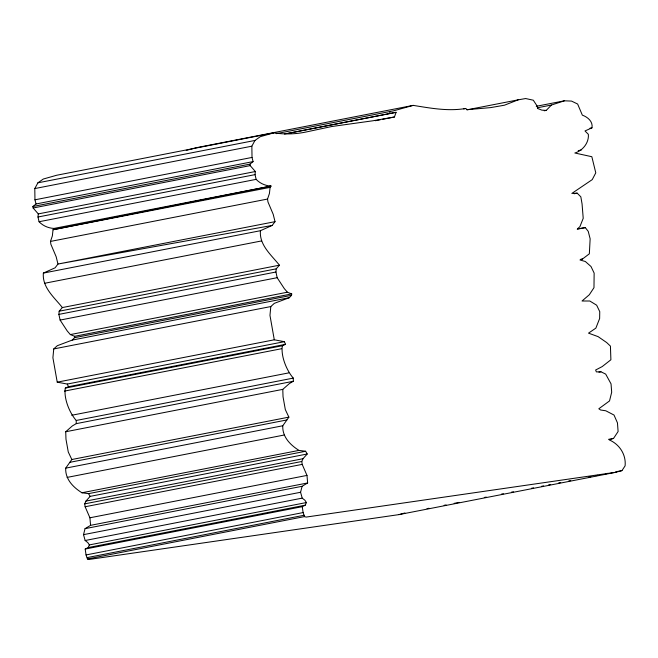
<?xml version="1.0" encoding="UTF-8"?>
<svg xmlns="http://www.w3.org/2000/svg" width="658" height="658" viewBox="0 0 658 658"><rect width="100%" height="100%" fill="white"/><g stroke="black" fill="none" stroke-linecap="round" stroke-linejoin="round"><path stroke-width="0.99" d="M260.42 230.711C259.153 245.121 271.359 255.016 279.428 265.182L62.37 307.557C54.293 297.391 42.087 287.488 43.362 273.086L260.42 230.711L272.149 225.439L275.028 221.664L273.202 214.311L267.962 201.948L267.535 199.053L269.426 193.485L270.093 187.365L271.063 186.058L54.005 228.433C48.429 228.194 42.918 225.809 39.077 221.738L37.983 217.008L38.287 213.899L33.122 207.994L32.9 206.497L36.026 203.98L34.956 199.81L34.792 188.566L37.901 182.825L43.296 179.034L56.678 175.25L273.744 132.875A156.736 118.424 79 0 0 306.661 131.88L331.796 126.517L372.593 120.825L394.446 117.001L396.075 112.321L284.429 133.993M32.9 206.497L249.958 164.13L253.083 161.605L252.022 157.435L251.85 146.191L254.959 140.45L260.354 136.658L273.744 132.875M536.245 106.308L564.383 100.814L571.506 101.085L577.634 104.03L582.346 115.15C587.709 117.091 593.08 121.5 591.994 127.825L584.995 130.95L588.351 134.306C589.149 142.646 582.749 150.731 574.845 153.001L591.838 156.711L595.778 172.857L592.241 179.626L571.86 193.419L577.189 193.156L580.833 196.841L582.067 203.955L583.218 218.316L579.904 226.673L577.428 228.861L585.283 227.619L588.236 231.353L590.144 238.829L589.346 253.807L582.519 258.989L579.969 259.968L585.349 261.506L591.007 266.523L594.141 273.086L593.977 287.686L589.321 294.743L582.026 301.002L589.815 301.01L596.65 305.197L599.751 311.629L599.635 318.505L595.86 328.136L588.523 333.145L598.106 336.633L606.676 342.555L610.427 346.108L610.895 359.77L602.235 366.564L595.638 370.018L596.37 371.918L600.935 371.778L605.697 374.114L611.035 383.869L611.685 392.234L609.522 400.936L598.821 408.766L600.614 410L605.763 410.773L614.021 415.05L617.451 422.872L618.109 431.508L613.577 438.368L609.209 439.889C619.499 444.273 626.227 454.588 625.1 465.864L621.958 470.602L616.069 472.23L399.011 514.605L89.069 559.456L87.424 558.979L86.05 554.941L85.195 549.043L88.156 547.571L89.365 544.914L87.843 542.628L85.153 540.506L83.517 534.65L85.047 528.662L302.104 486.295L307.64 482.964L306.982 475.413L302.195 464.384L301.783 461.488L303.009 458.716L307.22 453.995L305.616 451.256L88.55 493.632L81.929 492.768C73.219 487.331 65.142 479.213 65.71 468.142L71.829 459.514L68.267 451.997L65.973 439.157L65.726 431.747L72.388 425.89L76.254 423.645L76.221 420.47C69.559 412.903 63.612 398.427 65.298 388.097L282.356 345.721L285.556 344.331L284.33 341.683L67.272 384.058L57.23 382.166L52.903 357.73L53.75 348.937L270.808 306.562L274.337 303.346L289.298 297.696L291.543 295.319L291.716 293.929L74.658 336.304L70.348 334.585L67.239 330.974L60.1 320.076L58.891 314.384L59.171 311.209L62.37 307.557M291.716 293.929L287.406 292.21L284.297 288.599L277.158 277.701L275.949 272.009L276.228 268.834L279.428 265.182M43.362 273.086L55.091 267.814L57.97 264.039L56.144 256.678L50.896 244.324L50.477 241.428L52.369 235.86L53.027 229.741L271.063 186.058C265.487 185.819 259.976 183.434 256.135 179.363L255.041 174.633L255.353 171.524L250.188 165.619L249.958 164.13M53.75 348.937L57.279 345.721L72.24 340.071L74.486 337.694L74.658 336.304M270.808 306.562L269.969 315.363L274.287 339.799L284.33 341.683M85.195 549.043L302.261 506.668L305.213 505.196L306.422 502.539L304.909 500.253L302.211 498.131L300.574 492.274L302.104 486.295M65.726 431.747L282.784 389.371L289.446 383.515L293.312 381.278L293.287 378.103C286.617 370.528 280.67 356.052 282.356 345.721M85.047 528.662L90.582 525.339L89.916 517.788L85.129 506.75L84.718 503.864L85.951 501.092L90.154 496.371L307.22 453.995M305.616 451.256L298.987 450.401C290.277 444.956 282.2 436.838 282.776 425.767L288.887 417.139L285.325 409.621L283.039 396.782L282.784 389.371M54.005 228.433L53.027 229.741L270.093 187.365M544.224 110.783L546.239 110.396L551.445 105.033L564.383 100.814M65.298 388.097L68.498 386.707L285.556 344.331M546.239 110.396L541.888 110.149L537.479 108.43L537.389 106.456L533.309 100.205L525.643 98.544L518.134 99.852L504.415 105.214L490.621 107.608L467.312 109.68L465.642 108.496C447.958 111.473 430.571 108.159 413.191 105.379L196.125 147.754L186.222 150.419M399.011 514.605L404.9 512.977M413.191 105.379L393.846 110.758L276.204 133.648M580.504 259.384L582.519 258.989M287.546 133.508L396.075 112.321M37.901 182.825L254.959 140.45M375.348 120.727L380.373 119.748M382.38 119.353L394.446 117.001M34.792 188.566L251.85 146.191M463.627 108.883L465.642 108.496M466.884 109.853L518.134 99.852M34.956 199.81L252.022 157.435M36.026 203.98L253.083 161.605M537.38 107.78L551.445 105.033M33.122 207.994L250.188 165.619M38.287 213.899L255.353 171.524M37.983 217.008L255.041 174.633M39.077 221.738L256.135 179.363M589.979 128.22L591.994 127.825M50.477 241.428L267.535 199.053M578.209 150.624L581.228 150.04M275.028 221.664L57.97 264.039L272.149 225.439M44.53 283.294L261.596 240.927M574.171 193.748L577.189 193.156M59.171 311.209L276.228 268.834M58.891 314.384L275.949 272.009M60.1 320.076L277.158 277.701M577.247 229.19L585.283 227.619M70.348 334.585L287.406 292.21M74.486 337.694L291.543 295.319M72.24 340.071L289.298 297.696M57.23 382.166L274.287 339.799M64.459 391.107L281.517 348.732M71.714 415.264L288.772 372.889M76.221 420.47L293.287 378.103M76.254 423.645L293.312 381.278M71.829 459.514L288.887 417.139M69.781 462.335L286.839 419.96M65.71 468.142L282.776 425.767M598.928 372.173L600.935 371.778M67.083 477.412L284.141 435.037M81.929 492.768L298.987 450.401M85.951 501.092L303.009 458.716M84.718 503.864L301.783 461.488M85.129 506.75L302.195 464.384M89.916 517.788L306.982 475.413M90.582 525.339L307.64 482.964M83.517 534.65L300.574 492.274M85.153 540.506L302.211 498.131M608.551 439.347L613.577 438.368M89.365 544.914L306.422 502.539M88.156 547.571L305.213 505.196M86.05 554.941L303.108 512.566L304.481 516.604L306.126 517.081L616.069 472.23M87.226 557.597L304.284 515.222M87.424 558.979L304.481 516.604M427.009 508.659L429.016 508.264M444.092 505.319L446.099 504.933M454.143 503.362L459.161 502.383M484.288 497.473L486.295 497.086M501.371 494.142L503.378 493.747M511.422 492.176L513.429 491.789M531.516 488.252L533.531 487.866M541.567 486.295L543.574 485.9M548.599 484.921L550.614 484.527M558.65 482.956L560.657 482.569M568.701 480.998L570.708 480.603M588.795 477.075L590.81 476.68M595.835 475.701L597.842 475.306M605.878 473.735L607.893 473.349M615.929 471.778L621.958 470.602M88.55 493.632L90.154 496.371M67.272 384.058L68.498 386.707M302.261 506.668L303.108 512.566M389.758 111.473L389.947 113.398"/></g></svg>
